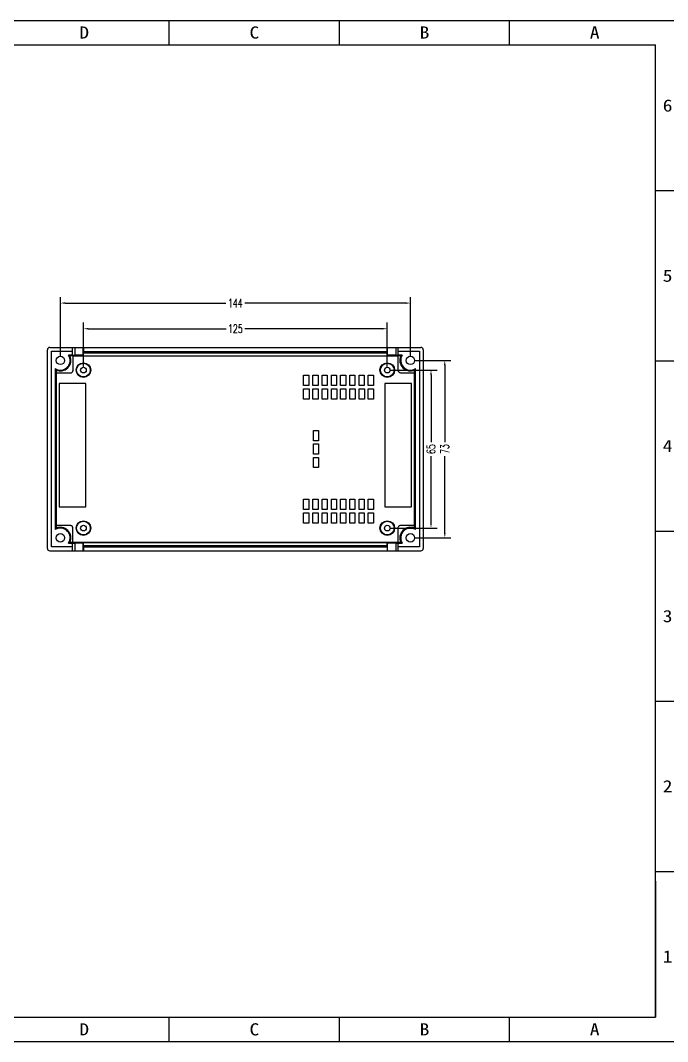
# Model space of a CAD drawing. Header units: millimetres. Extents: x 5016 to 6204, y 3065 to 3485.
# Drawn here: x 5339 to 5605.2, y 3065.1 to 3485.1 of the extents above; entities that cross this region are included whole.
import ezdxf
from ezdxf.enums import TextEntityAlignment as Align

# ---------------------------------------------------------------- set-up
doc = ezdxf.new("R2010")
doc.units = ezdxf.units.MM
doc.styles.add('romans', font='romans.shx', dxfattribs={"width": 0.67, "bigfont": 'fangsong.shx'})
doc.styles.add('TEXTSTYLE_0', font='txt', dxfattribs={"width": 0.8})
doc.dimstyles.new('MSTD', dxfattribs={"dimtxt": 3.5, "dimasz": 2, "dimexe": 2.5, "dimexo": 1.5, "dimgap": 1, "dimtad": 0, "dimdsep": 46, "dimtxsty": 'romans', "dimcen": 0, "dimclrd": 5, "dimclre": 5, "dimclrt": 3, "dimadec": 1, "dimazin": 0, "dimtfac": 0.5, "dimtmove": 0, "dimatfit": 3, "dimfxl": 1, "dimarcsym": 0})

# ---------------------------------------------------------------- blocks, each defined once
blk = doc.blocks.new('SUN_6HWZ35TKK40GSGJE8VEUYAXIAKM')
at = {"color": 7, "linetype": 'Continuous'}
for p, q in [((-594, 420), (0, 420)), ((-210, 410), (-210, 420)), ((-140, 410), (-140, 420)), ((-70, 410), (-70, 420)), ((-584, 410), (-10, 410)), ((-10, 10), (-10, 410)), ((-10, 350), (0, 350)), ((-10, 280), (0, 280)), ((-10, 210), (0, 210)), ((-10, 140), (0, 140)), ((-10, 70), (0, 70)), ((-584, 10), (-10, 10)), ((-210, 0), (-210, 10)), ((-140, 0), (-140, 10)), ((-70, 0), (-70, 10)), ((-594, 0), (0, 0))]:
    blk.add_line(p, q, dxfattribs=at)
at = {"color": 2, "linetype": 'Continuous', "style": 'TEXTSTYLE_0'}
for s, width, p, p2 in [('D', 1.2, (-246.99, 412.53), (-242.99, 412.53)), ('C', 1.2, (-176.99, 412.53), (-172.99, 412.53)), ('B', 1.2, (-106.99, 412.53), (-102.99, 412.53)), ('A', 1.2, (-36.99, 412.53), (-32.99, 412.53)), ('6', 1.2, (-6.99, 382.5), (-2.99, 382.5)), ('5', 1.2, (-6.99, 312.5), (-2.99, 312.5)), ('4', 1.2, (-6.99, 242.5), (-2.99, 242.5)), ('3', 1.2, (-6.99, 172.5), (-2.99, 172.5)), ('2', 1.2, (-6.99, 102.5), (-2.99, 102.5)), ('1', 2.4, (-6.99, 32.5), (-2.99, 32.5)), ('D', 1.2, (-246.99, 2.53), (-242.99, 2.53)), ('C', 1.2, (-176.99, 2.53), (-172.99, 2.53)), ('B', 1.2, (-106.99, 2.53), (-102.99, 2.53)), ('A', 1.2, (-36.99, 2.53), (-32.99, 2.53))]:
    blk.add_text(s, height=5, dxfattribs=dict(at, width=width)).set_placement(p, p2, align=Align.FIT)
blk = doc.blocks.new('*D66')
at = {"color": 5, "lineweight": -2}
for p, q in [((5491.39, 3341.32), (5510.38, 3341.32)), ((5507.88, 3339.32), (5507.88, 3311.66)), ((5507.88, 3278.32), (5507.88, 3305.98)), ((5491.39, 3276.32), (5510.38, 3276.32))]:
    blk.add_line(p, q, dxfattribs=at)
at = {"color": 5}
for points in [[(5507.55, 3339.32), (5508.21, 3339.32), (5507.88, 3341.32)], [(5507.55, 3278.32), (5508.21, 3278.32), (5507.88, 3276.32)]]:
    blk.add_solid(points, dxfattribs=at)
at = {"layer": 'Defpoints', "color": 0}
for p in [(5489.89, 3341.32), (5489.89, 3276.32), (5507.88, 3276.32)]:
    blk.add_point(p, dxfattribs=at)
at = {"color": 3, "insert": (5507.88, 3308.82), "char_height": 3.5, "attachment_point": 5, "rotation": 90, "style": 'romans'}
blk.add_mtext('65', dxfattribs=at)
blk = doc.blocks.new('*D67')
at = {"color": 5, "lineweight": -2}
for p, q in [((5500.9, 3345.32), (5516.05, 3345.32)), ((5513.55, 3343.32), (5513.55, 3311.72)), ((5513.55, 3274.32), (5513.55, 3305.92)), ((5500.9, 3272.32), (5516.05, 3272.32))]:
    blk.add_line(p, q, dxfattribs=at)
at = {"color": 5}
for points in [[(5513.22, 3343.32), (5513.88, 3343.32), (5513.55, 3345.32)], [(5513.22, 3274.32), (5513.88, 3274.32), (5513.55, 3272.32)]]:
    blk.add_solid(points, dxfattribs=at)
at = {"layer": 'Defpoints', "color": 0}
for p in [(5499.4, 3345.32), (5499.4, 3272.32), (5513.55, 3272.32)]:
    blk.add_point(p, dxfattribs=at)
at = {"color": 3, "insert": (5513.55, 3308.82), "char_height": 3.5, "attachment_point": 5, "rotation": 90, "style": 'romans'}
blk.add_mtext('73', dxfattribs=at)
blk = doc.blocks.new('*D68')
at = {"color": 5, "lineweight": -2}
for p, q in [((5355.4, 3346.82), (5355.4, 3371.38)), ((5357.4, 3368.88), (5423.49, 3368.88)), ((5497.4, 3368.88), (5431.3, 3368.88)), ((5499.4, 3346.82), (5499.4, 3371.38))]:
    blk.add_line(p, q, dxfattribs=at)
at = {"color": 5}
for points in [[(5357.4, 3369.22), (5357.4, 3368.55), (5355.4, 3368.88)], [(5497.4, 3369.22), (5497.4, 3368.55), (5499.4, 3368.88)]]:
    blk.add_solid(points, dxfattribs=at)
at = {"layer": 'Defpoints', "color": 0}
for p in [(5499.4, 3368.88), (5355.4, 3345.32), (5499.4, 3345.32)]:
    blk.add_point(p, dxfattribs=at)
at = {"color": 3, "insert": (5427.4, 3368.88), "char_height": 3.5, "attachment_point": 5, "style": 'romans'}
blk.add_mtext('144', dxfattribs=at)
blk = doc.blocks.new('*D69')
at = {"color": 5, "lineweight": -2}
for p, q in [((5364.9, 3342.82), (5364.9, 3360.83)), ((5489.89, 3342.82), (5489.89, 3360.83)), ((5366.9, 3358.33), (5423.55, 3358.33)), ((5487.89, 3358.33), (5431.24, 3358.33))]:
    blk.add_line(p, q, dxfattribs=at)
at = {"color": 5}
for points in [[(5366.9, 3358.66), (5366.9, 3357.99), (5364.9, 3358.33)], [(5487.89, 3358.66), (5487.89, 3357.99), (5489.89, 3358.33)]]:
    blk.add_solid(points, dxfattribs=at)
at = {"layer": 'Defpoints', "color": 0}
for p in [(5489.89, 3358.33), (5364.9, 3341.32), (5489.89, 3341.32)]:
    blk.add_point(p, dxfattribs=at)
at = {"color": 3, "insert": (5427.4, 3358.33), "char_height": 3.5, "attachment_point": 5, "style": 'romans'}
blk.add_mtext('125', dxfattribs=at)

msp = doc.modelspace()

# ---------------------------------------------------------------- linework, layer by layer
at = {"color": 7, "linetype": 'Continuous'}
for p, q in [((5350.1, 3267.974), (5350.1, 3349.671)), ((5351.1, 3350.671), (5503.694, 3350.671)), ((5351.7, 3349.071), (5360.404, 3349.071)), ((5351.7, 3268.574), (5351.7, 3349.071)), ((5360.404, 3347.48), (5358.765, 3347.48)), ((5360.404, 3347.48), (5360.404, 3350.671)), ((5361.404, 3350.671), (5361.404, 3347.462)), ((5364.792, 3347.444), (5361.404, 3347.444)), ((5364.792, 3347.444), (5364.792, 3350.671)), ((5364.927, 3347.22), (5364.792, 3347.444)), ((5364.897, 3350.671), (5364.897, 3348.95)), ((5364.897, 3348.95), (5489.897, 3348.95)), ((5364.927, 3348.451), (5364.897, 3348.95)), ((5364.927, 3348.451), (5489.867, 3348.451)), ((5364.927, 3347.22), (5364.927, 3348.451)), ((5489.867, 3348.451), (5489.897, 3348.95)), ((5489.867, 3347.22), (5489.867, 3348.451)), ((5490.002, 3347.444), (5489.867, 3347.22)), ((5489.897, 3350.671), (5489.897, 3348.95)), ((5490.002, 3347.444), (5490.002, 3350.671)), ((5493.389, 3347.444), (5490.002, 3347.444)), ((5493.389, 3350.671), (5493.389, 3347.462)), ((5494.389, 3347.48), (5494.389, 3350.671)), ((5494.389, 3349.071), (5503.094, 3349.071)), ((5496.028, 3347.48), (5494.389, 3347.48)), ((5503.094, 3349.071), (5503.094, 3268.574)), ((5504.694, 3349.671), (5504.694, 3267.974)), ((5360.618, 3347.134), (5359.347, 3347.134)), ((5360.618, 3341.171), (5360.618, 3347.134)), ((5494.275, 3347.106), (5360.618, 3347.106)), ((5364.927, 3347.22), (5489.867, 3347.22)), ((5494.275, 3347.134), (5494.275, 3341.271)), ((5495.447, 3347.134), (5494.275, 3347.134)), ((5353.302, 3341.915), (5353.302, 3275.73)), ((5353.388, 3339.736), (5353.63, 3339.736)), ((5353.647, 3341.345), (5353.647, 3340.154)), ((5353.647, 3340.154), (5359.602, 3340.154)), ((5353.675, 3340.154), (5353.675, 3277.39)), ((5455.481, 3339.235), (5457.607, 3339.235)), ((5455.481, 3335.01), (5455.481, 3339.235)), ((5457.607, 3339.235), (5457.607, 3335.01)), ((5459.281, 3339.235), (5461.407, 3339.235)), ((5459.281, 3335.01), (5459.281, 3339.235)), ((5461.407, 3339.235), (5461.407, 3335.01)), ((5463.081, 3335.01), (5463.081, 3339.235)), ((5463.081, 3339.235), (5465.207, 3339.235)), ((5465.207, 3339.235), (5465.207, 3335.01)), ((5466.881, 3335.01), (5466.881, 3339.235)), ((5466.881, 3339.235), (5469.007, 3339.235)), ((5469.007, 3339.235), (5469.007, 3335.01)), ((5470.681, 3335.01), (5470.681, 3339.235)), ((5470.681, 3339.235), (5472.807, 3339.235)), ((5472.807, 3339.235), (5472.807, 3335.01)), ((5474.481, 3335.01), (5474.481, 3339.235)), ((5474.481, 3339.235), (5476.607, 3339.235)), ((5476.607, 3339.235), (5476.607, 3335.01)), ((5478.281, 3335.01), (5478.281, 3339.235)), ((5478.281, 3339.235), (5480.407, 3339.235)), ((5480.407, 3339.235), (5480.407, 3335.01)), ((5482.081, 3335.01), (5482.081, 3339.235)), ((5482.081, 3339.235), (5484.207, 3339.235)), ((5484.207, 3339.235), (5484.207, 3335.01)), ((5495.292, 3340.254), (5501.146, 3340.254)), ((5501.119, 3277.39), (5501.119, 3340.254)), ((5501.146, 3340.254), (5501.146, 3341.345)), ((5501.163, 3339.736), (5501.406, 3339.736)), ((5501.492, 3275.73), (5501.492, 3341.915)), ((5353.63, 3337.549), (5353.388, 3337.549)), ((5353.388, 3335.76), (5353.63, 3335.76)), ((5365.876, 3335.769), (5354.922, 3335.769)), ((5354.922, 3335.769), (5354.922, 3285.122)), ((5365.876, 3285.122), (5365.876, 3335.769)), ((5457.607, 3335.01), (5455.481, 3335.01)), ((5461.407, 3335.01), (5459.281, 3335.01)), ((5465.207, 3335.01), (5463.081, 3335.01)), ((5469.007, 3335.01), (5466.881, 3335.01)), ((5472.807, 3335.01), (5470.681, 3335.01)), ((5476.607, 3335.01), (5474.481, 3335.01)), ((5480.407, 3335.01), (5478.281, 3335.01)), ((5484.207, 3335.01), (5482.081, 3335.01)), ((5488.917, 3335.769), (5488.917, 3285.122)), ((5499.872, 3335.769), (5488.917, 3335.769)), ((5499.872, 3285.122), (5499.872, 3335.769)), ((5501.163, 3337.549), (5501.406, 3337.549)), ((5501.406, 3335.76), (5501.163, 3335.76)), ((5353.63, 3333.573), (5353.388, 3333.573)), ((5353.388, 3331.784), (5353.63, 3331.784)), ((5455.481, 3329.41), (5455.481, 3333.635)), ((5455.481, 3333.635), (5457.694, 3333.635)), ((5457.694, 3333.635), (5457.694, 3329.41)), ((5459.281, 3329.41), (5459.281, 3333.635)), ((5459.281, 3333.635), (5461.494, 3333.635)), ((5461.494, 3333.635), (5461.494, 3329.41)), ((5463.081, 3329.41), (5463.081, 3333.635)), ((5463.081, 3333.635), (5465.294, 3333.635)), ((5465.294, 3333.635), (5465.294, 3329.41)), ((5466.881, 3329.41), (5466.881, 3333.635)), ((5466.881, 3333.635), (5469.094, 3333.635)), ((5469.094, 3333.635), (5469.094, 3329.41)), ((5470.681, 3329.41), (5470.681, 3333.635)), ((5470.681, 3333.635), (5472.894, 3333.635)), ((5472.894, 3333.635), (5472.894, 3329.41)), ((5474.481, 3329.41), (5474.481, 3333.635)), ((5474.481, 3333.635), (5476.694, 3333.635)), ((5476.694, 3333.635), (5476.694, 3329.41)), ((5478.281, 3329.41), (5478.281, 3333.635)), ((5478.281, 3333.635), (5480.494, 3333.635)), ((5480.494, 3333.635), (5480.494, 3329.41)), ((5482.081, 3329.41), (5482.081, 3333.635)), ((5482.081, 3333.635), (5484.207, 3333.635)), ((5484.207, 3333.635), (5484.207, 3329.41)), ((5501.163, 3333.573), (5501.406, 3333.573)), ((5501.406, 3331.784), (5501.163, 3331.784)), ((5353.63, 3329.597), (5353.388, 3329.597)), ((5353.388, 3327.808), (5353.63, 3327.808)), ((5457.694, 3329.41), (5455.481, 3329.41)), ((5461.494, 3329.41), (5459.281, 3329.41)), ((5465.294, 3329.41), (5463.081, 3329.41)), ((5469.094, 3329.41), (5466.881, 3329.41)), ((5472.894, 3329.41), (5470.681, 3329.41)), ((5476.694, 3329.41), (5474.481, 3329.41)), ((5480.494, 3329.41), (5478.281, 3329.41)), ((5484.207, 3329.41), (5482.081, 3329.41)), ((5501.163, 3329.597), (5501.406, 3329.597)), ((5501.406, 3327.808), (5501.163, 3327.808)), ((5353.63, 3325.621), (5353.388, 3325.621)), ((5353.388, 3323.832), (5353.63, 3323.832)), ((5501.163, 3325.621), (5501.406, 3325.621)), ((5501.406, 3323.832), (5501.163, 3323.832)), ((5353.63, 3321.645), (5353.388, 3321.645)), ((5353.388, 3319.856), (5353.63, 3319.856)), ((5501.163, 3321.645), (5501.406, 3321.645)), ((5501.406, 3319.856), (5501.163, 3319.856)), ((5353.63, 3317.669), (5353.388, 3317.669)), ((5353.388, 3315.88), (5353.63, 3315.88)), ((5459.481, 3312.21), (5459.481, 3316.435)), ((5459.481, 3316.435), (5461.607, 3316.435)), ((5461.607, 3316.435), (5461.607, 3312.21)), ((5501.163, 3317.669), (5501.406, 3317.669)), ((5501.406, 3315.88), (5501.163, 3315.88)), ((5353.63, 3313.693), (5353.388, 3313.693)), ((5353.388, 3311.904), (5353.63, 3311.904)), ((5353.63, 3309.717), (5353.388, 3309.717)), ((5461.607, 3312.21), (5459.481, 3312.21)), ((5459.481, 3306.71), (5459.481, 3310.935)), ((5459.481, 3310.935), (5461.607, 3310.935)), ((5461.607, 3310.935), (5461.607, 3306.71)), ((5501.163, 3313.693), (5501.406, 3313.693)), ((5501.406, 3311.904), (5501.163, 3311.904)), ((5501.163, 3309.717), (5501.406, 3309.717)), ((5353.388, 3307.928), (5353.63, 3307.928)), ((5353.63, 3305.741), (5353.388, 3305.741)), ((5461.607, 3306.71), (5459.481, 3306.71)), ((5459.481, 3301.21), (5459.481, 3305.435)), ((5459.481, 3305.435), (5461.607, 3305.435)), ((5461.607, 3305.435), (5461.607, 3301.21)), ((5501.406, 3307.928), (5501.163, 3307.928)), ((5501.163, 3305.741), (5501.406, 3305.741)), ((5353.388, 3303.952), (5353.63, 3303.952)), ((5353.63, 3301.765), (5353.388, 3301.765)), ((5461.607, 3301.21), (5459.481, 3301.21)), ((5501.406, 3303.952), (5501.163, 3303.952)), ((5501.163, 3301.765), (5501.406, 3301.765)), ((5353.388, 3299.976), (5353.63, 3299.976)), ((5353.63, 3297.789), (5353.388, 3297.789)), ((5501.406, 3299.976), (5501.163, 3299.976)), ((5501.163, 3297.789), (5501.406, 3297.789)), ((5353.388, 3296), (5353.63, 3296)), ((5353.63, 3293.813), (5353.388, 3293.813)), ((5501.406, 3296), (5501.163, 3296)), ((5501.163, 3293.813), (5501.406, 3293.813)), ((5353.388, 3292.024), (5353.63, 3292.024)), ((5353.63, 3289.837), (5353.388, 3289.837)), ((5501.406, 3292.024), (5501.163, 3292.024)), ((5501.163, 3289.837), (5501.406, 3289.837)), ((5353.388, 3288.048), (5353.63, 3288.048)), ((5353.63, 3285.861), (5353.388, 3285.861)), ((5354.922, 3285.122), (5365.876, 3285.122)), ((5455.481, 3284.01), (5455.481, 3288.235)), ((5455.481, 3288.235), (5457.607, 3288.235)), ((5457.607, 3288.235), (5457.607, 3284.01)), ((5459.281, 3284.01), (5459.281, 3288.235)), ((5459.281, 3288.235), (5461.407, 3288.235)), ((5461.407, 3288.235), (5461.407, 3284.01)), ((5463.081, 3284.01), (5463.081, 3288.235)), ((5463.081, 3288.235), (5465.207, 3288.235)), ((5465.207, 3288.235), (5465.207, 3284.01)), ((5466.881, 3284.01), (5466.881, 3288.235)), ((5466.881, 3288.235), (5469.007, 3288.235)), ((5469.007, 3288.235), (5469.007, 3284.01)), ((5470.681, 3284.01), (5470.681, 3288.235)), ((5470.681, 3288.235), (5472.807, 3288.235)), ((5472.807, 3288.235), (5472.807, 3284.01)), ((5474.481, 3284.01), (5474.481, 3288.235)), ((5474.481, 3288.235), (5476.607, 3288.235)), ((5476.607, 3288.235), (5476.607, 3284.01)), ((5478.281, 3284.01), (5478.281, 3288.235)), ((5478.281, 3288.235), (5480.407, 3288.235)), ((5480.407, 3288.235), (5480.407, 3284.01)), ((5482.081, 3284.01), (5482.081, 3288.235)), ((5482.081, 3288.235), (5484.207, 3288.235)), ((5484.207, 3288.235), (5484.207, 3284.01)), ((5488.917, 3285.122), (5499.872, 3285.122)), ((5501.406, 3288.048), (5501.163, 3288.048)), ((5501.163, 3285.861), (5501.406, 3285.861)), ((5353.388, 3284.072), (5353.63, 3284.072)), ((5353.63, 3281.885), (5353.388, 3281.885)), ((5457.607, 3284.01), (5455.481, 3284.01)), ((5455.481, 3278.41), (5455.481, 3282.635)), ((5455.481, 3282.635), (5457.607, 3282.635)), ((5457.607, 3282.635), (5457.607, 3278.41)), ((5461.407, 3284.01), (5459.281, 3284.01)), ((5459.281, 3278.41), (5459.281, 3282.635)), ((5459.281, 3282.635), (5461.407, 3282.635)), ((5461.407, 3282.635), (5461.407, 3278.41)), ((5465.207, 3284.01), (5463.081, 3284.01)), ((5463.081, 3278.41), (5463.081, 3282.635)), ((5463.081, 3282.635), (5465.207, 3282.635)), ((5465.207, 3282.635), (5465.207, 3278.41)), ((5469.007, 3284.01), (5466.881, 3284.01)), ((5466.881, 3278.41), (5466.881, 3282.635)), ((5466.881, 3282.635), (5469.007, 3282.635)), ((5469.007, 3282.635), (5469.007, 3278.41)), ((5472.807, 3284.01), (5470.681, 3284.01)), ((5470.681, 3278.41), (5470.681, 3282.635)), ((5470.681, 3282.635), (5472.807, 3282.635)), ((5472.807, 3282.635), (5472.807, 3278.41)), ((5476.607, 3284.01), (5474.481, 3284.01)), ((5474.481, 3278.41), (5474.481, 3282.635)), ((5474.481, 3282.635), (5476.607, 3282.635)), ((5476.607, 3282.635), (5476.607, 3278.41)), ((5480.407, 3284.01), (5478.281, 3284.01)), ((5478.281, 3278.41), (5478.281, 3282.635)), ((5478.281, 3282.635), (5480.407, 3282.635)), ((5480.407, 3282.635), (5480.407, 3278.41)), ((5484.207, 3284.01), (5482.081, 3284.01)), ((5482.081, 3278.41), (5482.081, 3282.635)), ((5482.081, 3282.635), (5484.207, 3282.635)), ((5484.207, 3282.635), (5484.207, 3278.41)), ((5501.406, 3284.072), (5501.163, 3284.072)), ((5501.163, 3281.885), (5501.406, 3281.885)), ((5353.388, 3280.096), (5353.63, 3280.096)), ((5353.63, 3277.909), (5353.388, 3277.909)), ((5359.502, 3277.39), (5353.647, 3277.39)), ((5353.647, 3277.39), (5353.647, 3276.3)), ((5360.518, 3270.511), (5360.518, 3276.374)), ((5457.607, 3278.41), (5455.481, 3278.41)), ((5461.407, 3278.41), (5459.281, 3278.41)), ((5465.207, 3278.41), (5463.081, 3278.41)), ((5469.007, 3278.41), (5466.881, 3278.41)), ((5472.807, 3278.41), (5470.681, 3278.41)), ((5476.607, 3278.41), (5474.481, 3278.41)), ((5480.407, 3278.41), (5478.281, 3278.41)), ((5484.207, 3278.41), (5482.081, 3278.41)), ((5494.275, 3276.374), (5494.291, 3270.511)), ((5501.146, 3277.39), (5495.292, 3277.39)), ((5501.146, 3276.3), (5501.146, 3277.39)), ((5501.406, 3280.096), (5501.163, 3280.096)), ((5501.406, 3277.909), (5501.163, 3277.909)), ((5360.404, 3268.574), (5351.7, 3268.574)), ((5358.765, 3270.165), (5360.404, 3270.165)), ((5359.347, 3270.511), (5360.518, 3270.511)), ((5360.404, 3266.974), (5360.404, 3270.165)), ((5360.518, 3270.539), (5494.291, 3270.539)), ((5364.792, 3270.201), (5361.404, 3270.201)), ((5361.404, 3270.182), (5361.404, 3266.974)), ((5364.792, 3270.201), (5364.927, 3270.425)), ((5364.792, 3266.974), (5364.792, 3270.201)), ((5364.897, 3268.695), (5364.927, 3269.193)), ((5364.897, 3268.695), (5489.897, 3268.695)), ((5364.897, 3268.695), (5364.897, 3266.974)), ((5364.927, 3270.425), (5489.867, 3270.425)), ((5364.927, 3269.193), (5364.927, 3270.425)), ((5364.927, 3269.193), (5489.867, 3269.193)), ((5489.867, 3269.193), (5489.867, 3270.425)), ((5489.867, 3270.425), (5490.002, 3270.201)), ((5489.897, 3268.695), (5489.867, 3269.193)), ((5489.897, 3268.695), (5489.897, 3266.974)), ((5490.002, 3266.974), (5490.002, 3270.201)), ((5493.389, 3270.201), (5490.002, 3270.201)), ((5493.389, 3270.182), (5493.389, 3266.974)), ((5494.291, 3270.511), (5495.447, 3270.511)), ((5494.389, 3266.974), (5494.389, 3270.165)), ((5494.389, 3270.165), (5496.028, 3270.165)), ((5503.094, 3268.574), (5494.389, 3268.574)), ((5351.1, 3266.974), (5503.694, 3266.974)), ((5051.404, 3065.139), (5610.204, 3065.139))]:
    msp.add_line(p, q, dxfattribs=at)
for p in [(5600.204, 3131.139), (5500.204, 3075.139)]:
    msp.add_line(p, (5600.204, 3075.139))
for centre, radius in [((5355.397, 3345.322), 1.75), ((5364.899, 3341.321), 3), ((5364.899, 3341.321), 2.804), ((5489.895, 3341.321), 3), ((5489.895, 3341.321), 2.804), ((5499.397, 3345.322), 1.75), ((5364.899, 3341.321), 1.15), ((5489.895, 3341.321), 1.15), ((5364.899, 3276.324), 3), ((5364.899, 3276.324), 2.804), ((5364.899, 3276.324), 1.15), ((5489.895, 3276.324), 3), ((5489.895, 3276.324), 2.804), ((5489.895, 3276.324), 1.15), ((5355.397, 3272.322), 1.75), ((5499.397, 3272.322), 1.75)]:
    msp.add_circle(centre, radius, dxfattribs=at)
for centre, radius, start, end in [((5351.1, 3349.671), 1, 90, 180), ((5355.397, 3345.322), 4, 238.41284, 32.6383), ((5354.138, 3339.032), 9.632, 57.26405, 61.28859), ((5499.397, 3345.322), 4, 147.3617, 301.58716), ((5500.724, 3338.916), 9.766, 118.73894, 122.70834), ((5503.694, 3349.671), 1, 0, 90), ((5355.397, 3345.322), 4.346, 246.25826, 24.64015), ((5499.397, 3345.322), 4.346, 155.35985, 293.74174), ((5361.865, 3346.713), 9.816, 209.26338, 213.15701), ((5492.928, 3346.713), 9.816, 326.84299, 330.73662), ((5355.397, 3272.322), 4, 327.3617, 121.58716), ((5361.865, 3270.931), 9.816, 146.84299, 150.73662), ((5355.397, 3272.322), 4.346, 335.35985, 113.74174), ((5499.397, 3272.322), 4.346, 66.25826, 204.64015), ((5499.397, 3272.322), 4, 58.41284, 212.6383), ((5492.928, 3270.931), 9.816, 29.26338, 33.15701), ((5351.1, 3267.974), 1, 180, 270), ((5354.069, 3278.728), 9.766, 298.73894, 302.70834), ((5500.656, 3278.613), 9.632, 237.26405, 241.28859), ((5503.694, 3267.974), 1, 270, 360)]:
    msp.add_arc(centre, radius, start, end, dxfattribs=at)
at = {"color": 7, "linetype": 'Continuous', "extrusion": (0, 0.999962, -0.008727)}
for centre, start_param, end_param in [((5360.404, 3347.462), 0, 1.5707963), ((5494.389, 3347.462), -1.5707963, 0)]:
    msp.add_ellipse(centre, major_axis=(0, 0.009, 1), ratio=0.9999619, start_param=start_param, end_param=end_param, dxfattribs=at)
at = {"color": 7, "linetype": 'Continuous'}
for centre, start_param, end_param in [((5353.388, 3338.642), 0, 3.1415927), ((5353.63, 3338.642), -3.1415927, 0), ((5501.163, 3338.642), 0, 3.1415927), ((5501.406, 3338.642), -3.1415927, 0), ((5353.388, 3334.666), 0, 3.1415927), ((5353.63, 3334.666), -3.1415927, 0), ((5501.163, 3334.666), 0, 3.1415927), ((5501.406, 3334.666), -3.1415927, 0), ((5353.388, 3330.69), 0, 3.1415927), ((5353.63, 3330.69), -3.1415927, 0), ((5501.163, 3330.69), 0, 3.1415927), ((5501.406, 3330.69), -3.1415927, 0), ((5353.388, 3326.714), 0, 3.1415927), ((5353.63, 3326.714), -3.1415927, 0), ((5501.163, 3326.714), 0, 3.1415927), ((5501.406, 3326.714), -3.1415927, 0), ((5353.388, 3322.738), 0, 3.1415927), ((5353.63, 3322.738), -3.1415927, 0), ((5501.163, 3322.738), 0, 3.1415927), ((5501.406, 3322.738), -3.1415927, 0), ((5353.388, 3318.762), 0, 3.1415927), ((5353.63, 3318.762), -3.1415927, 0), ((5501.163, 3318.762), 0, 3.1415927), ((5501.406, 3318.762), -3.1415927, 0), ((5353.388, 3314.786), 0, 3.1415927), ((5353.63, 3314.786), -3.1415927, 0), ((5501.163, 3314.786), 0, 3.1415927), ((5501.406, 3314.786), -3.1415927, 0), ((5353.388, 3310.81), 0, 3.1415927), ((5353.63, 3310.81), -3.1415927, 0), ((5501.163, 3310.81), 0, 3.1415927), ((5501.406, 3310.81), -3.1415927, 0), ((5353.388, 3306.834), 0, 3.1415927), ((5353.63, 3306.834), -3.1415927, 0), ((5501.163, 3306.834), 0, 3.1415927), ((5501.406, 3306.834), -3.1415927, 0), ((5353.388, 3302.858), 0, 3.1415927), ((5353.63, 3302.858), -3.1415927, 0), ((5501.163, 3302.858), 0, 3.1415927), ((5501.406, 3302.858), -3.1415927, 0), ((5353.388, 3298.882), 0, 3.1415927), ((5353.63, 3298.882), -3.1415927, 0), ((5501.163, 3298.882), 0, 3.1415927), ((5501.406, 3298.882), -3.1415927, 0), ((5353.388, 3294.906), 0, 3.1415927), ((5353.63, 3294.906), -3.1415927, 0), ((5501.163, 3294.906), 0, 3.1415927), ((5501.406, 3294.906), -3.1415927, 0), ((5353.388, 3290.93), 0, 3.1415927), ((5353.63, 3290.93), -3.1415927, 0), ((5501.163, 3290.93), 0, 3.1415927), ((5501.406, 3290.93), -3.1415927, 0), ((5353.388, 3286.954), 0, 3.1415927), ((5353.63, 3286.954), -3.1415927, 0), ((5501.163, 3286.954), 0, 3.1415927), ((5501.406, 3286.954), -3.1415927, 0), ((5353.388, 3282.978), 0, 3.1415927), ((5353.63, 3282.978), -3.1415927, 0), ((5501.163, 3282.978), 0, 3.1415927), ((5501.406, 3282.978), -3.1415927, 0), ((5353.388, 3279.002), 0, 3.1415927), ((5353.63, 3279.002), -3.1415927, 0), ((5501.163, 3279.002), 0, 3.1415927), ((5501.406, 3279.002), -3.1415927, 0)]:
    msp.add_ellipse(centre, major_axis=(0, 1.093), ratio=0.0087269, start_param=start_param, end_param=end_param, dxfattribs=at)
at = {"color": 7, "linetype": 'Continuous', "extrusion": (0, 0.999962, 0.008727)}
for centre, start_param, end_param in [((5360.404, 3270.182), 0, 1.5707963), ((5494.389, 3270.182), -1.5707963, 0)]:
    msp.add_ellipse(centre, major_axis=(0, -0.009, 1), ratio=0.9999619, start_param=start_param, end_param=end_param, dxfattribs=at)
at = {"color": 7, "linetype": 'Continuous'}
for points, start_tangent, end_tangent in [([(5359.602, 3340.154), (5359.987, 3340.233), (5360.315, 3340.453), (5360.538, 3340.781), (5360.618, 3341.171)], (1, 0), (0, 1)), ([(5494.275, 3341.271), (5494.354, 3340.885), (5494.574, 3340.557), (5494.902, 3340.334), (5495.292, 3340.254)], (0, -1), (1, 0)), ([(5360.518, 3276.374), (5360.44, 3276.759), (5360.22, 3277.087), (5359.892, 3277.31), (5359.502, 3277.39)], (0, 1), (-1, 0)), ([(5495.292, 3277.39), (5494.906, 3277.312), (5494.578, 3277.092), (5494.355, 3276.764), (5494.275, 3276.374)], (-1, 0), (0, -1))]:
    msp.add_spline(points, degree=3, dxfattribs=dict(at, start_tangent=start_tangent, end_tangent=end_tangent))

# ---------------------------------------------------------------- block references
msp.add_blockref('SUN_6HWZ35TKK40GSGJE8VEUYAXIAKM', (5610.204, 3065.139))

# ---------------------------------------------------------------- dimensions: what is measured, and where the dimension line sits
for base, p1, p2, picture, middle in [((5499.397, 3368.882), (5355.397, 3345.322), (5499.397, 3345.322), '*D68', (5427.397, 3368.882)), ((5489.895, 3358.327), (5364.899, 3341.321), (5489.895, 3341.321), '*D69', (5427.397, 3358.327))]:
    dim = msp.add_linear_dim(base=base, p1=p1, p2=p2, dimstyle='MSTD')
    dim.commit()
    dim.dimension.update_dxf_attribs({"geometry": picture, "text_midpoint": middle})
for base, p1, p2, picture, middle in [((5513.549, 3272.322), (5499.397, 3345.322), (5499.397, 3272.322), '*D67', (5513.549, 3308.822)), ((5507.879, 3276.324), (5489.895, 3341.321), (5489.895, 3276.324), '*D66', (5507.879, 3308.822))]:
    dim = msp.add_linear_dim(base=base, p1=p1, p2=p2, angle=90, dimstyle='MSTD')
    dim.commit()
    dim.dimension.update_dxf_attribs({"geometry": picture, "text_midpoint": middle})

doc.saveas('drawing.dxf')
